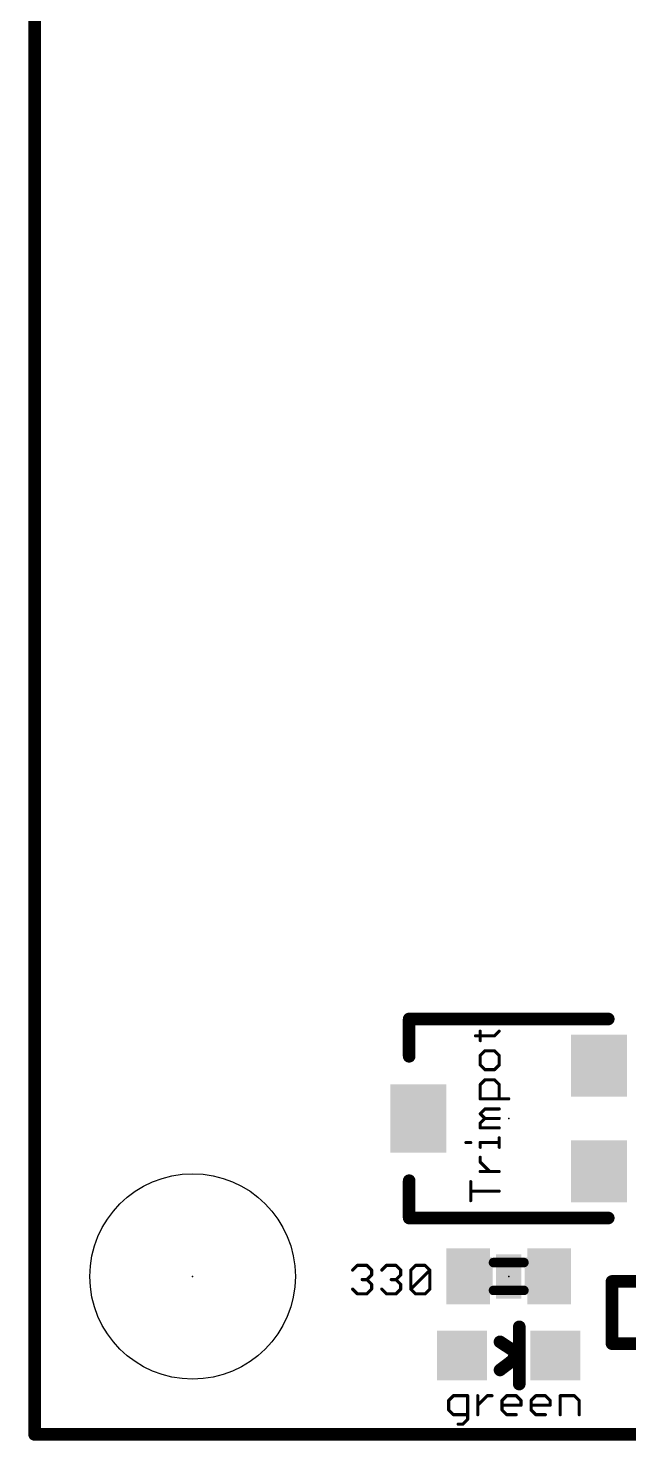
# Model space of a CAD drawing. Extents: x -1.3 to 57.3, y -0.1 to 66.1.
# Drawn here: x -0.1 to 9.55, y -0.1 to 22.61 of the extents above; entities that cross this region are included whole.
import ezdxf

# ---------------------------------------------------------------- set-up
doc = ezdxf.new("R2010")
doc.units = 0
for name, color, linetype in [('20', 53, 'CONTINUOUS'), ('21', 31, 'CONTINUOUS'), ('23', 53, 'CONTINUOUS'), ('27', 253, 'CONTINUOUS'), ('31', 253, 'CONTINUOUS'), ('51', 53, 'CONTINUOUS')]:
    doc.layers.add(name, color=color, linetype=linetype)

# ---------------------------------------------------------------- blocks, each defined once
blk = doc.blocks.new('RECT')
blk.add_solid([(-0.5, -0.5), (0.5, -0.5), (-0.5, 0.5), (0.5, 0.5)])

msp = doc.modelspace()

# ---------------------------------------------------------------- linework, layer by layer
at = {"layer": '20', "const_width": 0.2032}
for points in [[(0, 66.04), (0, 0)], [(0, 0), (57.13, 0)]]:
    msp.add_lwpolyline(points, dxfattribs=at)
at = {"layer": '20', "const_width": 0.1016}
for points in [[(0, 0.0508, 1), (0, -0.0508)], [(-0.0508, 0, 1), (0.0508, 0)]]:
    msp.add_lwpolyline(points, format="xyb", dxfattribs=at)
at = {"layer": '20'}
msp.add_circle((2.54, 2.54), 1.651, dxfattribs=at)
at = {"layer": '21', "const_width": 0.2032}
for points in [[(6.02, 6.08), (6.02, 6.68)], [(6.02, 6.68), (9.22, 6.68)], [(6.02, 4.08), (6.02, 3.48)], [(6.02, 3.48), (9.22, 3.48)], [(7.79, 1.73), (7.79, 1.27)], [(7.7746, 1.2954), (7.48, 1.4884)], [(7.79, 1.27), (7.48, 1.0362)], [(7.79, 0.81), (7.79, 1.27)]]:
    msp.add_lwpolyline(points, dxfattribs=at)
at = {"layer": '21', "const_width": 0.1016}
for points in [[(6.0708, 6.68, 1), (5.9692, 6.68)], [(6.02, 6.7308, 1), (6.02, 6.6292)], [(9.22, 6.6292, 1), (9.22, 6.7308)], [(5.9692, 6.08, 1), (6.0708, 6.08)], [(6.0708, 4.08, 1), (5.9692, 4.08)], [(6.02, 3.5308, 1), (6.02, 3.4292)], [(5.9692, 3.48, 1), (6.0708, 3.48)], [(9.22, 3.4292, 1), (9.22, 3.5308)], [(7.8408, 1.73, 1), (7.7392, 1.73)], [(7.5078, 1.5309, 1), (7.4522, 1.4459)], [(7.8408, 1.27, 1), (7.7392, 1.27)], [(7.7468, 1.2529, 1), (7.8024, 1.3379)], [(7.8206, 1.2294, 1), (7.7594, 1.3106)], [(7.7392, 1.27, 1), (7.8408, 1.27)], [(7.4494, 1.0768, 1), (7.5106, 0.9956)], [(7.7392, 0.81, 1), (7.8408, 0.81)]]:
    msp.add_lwpolyline(points, format="xyb", dxfattribs=at)
at = {"layer": '23'}
for p in [(7.62, 5.08), (2.54, 2.54), (7.62, 2.54), (7.62, 1.27)]:
    msp.add_point(p, dxfattribs=at)
at = {"layer": '27', "const_width": 0.0508}
for points in [[(7.0863, 6.4081), (7.3913, 6.4081)], [(7.1625, 6.3319), (7.1625, 6.4844)], [(7.3913, 6.4081), (7.4676, 6.4844)], [(7.2388, 6.1692), (7.1625, 6.0929)], [(7.3913, 6.1692), (7.2388, 6.1692)], [(7.4676, 6.0929), (7.3913, 6.1692)], [(7.1625, 6.0929), (7.1625, 5.9404)], [(7.1625, 5.9404), (7.2388, 5.8641)], [(7.3913, 5.8641), (7.4676, 5.9404)], [(7.4676, 5.9404), (7.4676, 6.0929)], [(7.1625, 5.6251), (7.2388, 5.7014)], [(7.2388, 5.8641), (7.3913, 5.8641)], [(7.2388, 5.7014), (7.3913, 5.7014)], [(7.3913, 5.7014), (7.4676, 5.6251)], [(7.1625, 5.3964), (7.1625, 5.6251)], [(7.4676, 5.6251), (7.4676, 5.3964)], [(7.6201, 5.3964), (7.1625, 5.3964)], [(7.1625, 5.1574), (7.2388, 5.2337)], [(7.2388, 5.2337), (7.4676, 5.2337)], [(7.2388, 5.0811), (7.1625, 5.1574)], [(7.1625, 5.0049), (7.2388, 5.0811)], [(7.1625, 4.9286), (7.1625, 5.0049)], [(7.2388, 5.0811), (7.4676, 5.0811)], [(7.4676, 4.9286), (7.1625, 4.9286)], [(7.4676, 4.6168), (7.4676, 4.7693)], [(6.9337, 4.693), (7.01, 4.693)], [(7.1625, 4.6168), (7.1625, 4.693)], [(7.1625, 4.693), (7.4676, 4.693)], [(7.1625, 4.3795), (7.1625, 4.4558)], [(7.3151, 4.227), (7.1625, 4.3795)], [(7.01, 3.7592), (7.01, 4.0643)], [(7.4676, 4.227), (7.1625, 4.227)], [(7.4676, 3.9117), (7.01, 3.9117)], [(5.1118, 2.6419), (5.1881, 2.7182)], [(5.1881, 2.7182), (5.3406, 2.7182)], [(5.3406, 2.7182), (5.4169, 2.6419)], [(5.5796, 2.6419), (5.6558, 2.7182)], [(5.6558, 2.7182), (5.8084, 2.7182)], [(5.8084, 2.7182), (5.8846, 2.6419)], [(6.0473, 2.6419), (6.1236, 2.7182)], [(6.1236, 2.7182), (6.2761, 2.7182)], [(6.2761, 2.7182), (6.3524, 2.6419)], [(5.3406, 2.4894), (5.2644, 2.4894)], [(5.4169, 2.5657), (5.3406, 2.4894)], [(5.3406, 2.4894), (5.4169, 2.4131)], [(5.4169, 2.6419), (5.4169, 2.5657)], [(5.8084, 2.4894), (5.7321, 2.4894)], [(5.8846, 2.5657), (5.8084, 2.4894)], [(5.8084, 2.4894), (5.8846, 2.4131)], [(5.8846, 2.6419), (5.8846, 2.5657)], [(6.0473, 2.3369), (6.0473, 2.6419)], [(6.0473, 2.3369), (6.3524, 2.6419)], [(6.3524, 2.6419), (6.3524, 2.3369)], [(5.1881, 2.2606), (5.1118, 2.3369)], [(5.3406, 2.2606), (5.1881, 2.2606)], [(5.4169, 2.3369), (5.3406, 2.2606)], [(5.4169, 2.4131), (5.4169, 2.3369)], [(5.6558, 2.2606), (5.5796, 2.3369)], [(5.8084, 2.2606), (5.6558, 2.2606)], [(5.8846, 2.3369), (5.8084, 2.2606)], [(5.8846, 2.4131), (5.8846, 2.3369)], [(6.1236, 2.2606), (6.0473, 2.3369)], [(6.2761, 2.2606), (6.1236, 2.2606)], [(6.3524, 2.3369), (6.2761, 2.2606)], [(6.7311, 0.6226), (6.6548, 0.5463)], [(6.6548, 0.5463), (6.6548, 0.3938)], [(6.9599, 0.6226), (6.7311, 0.6226)], [(6.9599, 0.2412), (6.9599, 0.6226)], [(7.1226, 0.3175), (7.1226, 0.6226)], [(7.1226, 0.47), (7.2751, 0.6226)], [(7.2751, 0.6226), (7.3514, 0.6226)], [(7.5124, 0.5463), (7.5886, 0.6226)], [(7.5124, 0.3938), (7.5124, 0.5463)], [(7.8174, 0.47), (7.5124, 0.47)], [(7.5886, 0.6226), (7.7412, 0.6226)], [(7.7412, 0.6226), (7.8174, 0.5463)], [(7.8174, 0.5463), (7.8174, 0.47)], [(7.9801, 0.5463), (8.0564, 0.6226)], [(7.9801, 0.3938), (7.9801, 0.5463)], [(8.2852, 0.47), (7.9801, 0.47)], [(8.0564, 0.6226), (8.2089, 0.6226)], [(8.2089, 0.6226), (8.2852, 0.5463)], [(8.2852, 0.5463), (8.2852, 0.47)], [(8.4479, 0.3175), (8.4479, 0.6226)], [(8.4479, 0.6226), (8.6767, 0.6226)], [(8.6767, 0.6226), (8.7529, 0.5463)], [(8.7529, 0.5463), (8.7529, 0.3175)], [(6.6548, 0.3938), (6.7311, 0.3175)], [(6.7311, 0.3175), (6.9599, 0.3175)], [(6.8836, 0.165), (6.9599, 0.2412)], [(7.5886, 0.3175), (7.5124, 0.3938)], [(7.7412, 0.3175), (7.5886, 0.3175)], [(8.0564, 0.3175), (7.9801, 0.3938)], [(8.2089, 0.3175), (8.0564, 0.3175)], [(6.8073, 0.165), (6.8836, 0.165)]]:
    msp.add_lwpolyline(points, dxfattribs=at)
at = {"layer": '27', "const_width": 0.0254}
for points in [[(7.0863, 6.4208, 1), (7.0863, 6.3954)], [(7.1752, 6.4844, 1), (7.1498, 6.4844)], [(7.3824, 6.4171, 1), (7.4003, 6.3992)], [(7.3913, 6.3954, 1), (7.3913, 6.4208)], [(7.4766, 6.4754, 1), (7.4586, 6.4934)], [(7.1498, 6.3319, 1), (7.1752, 6.3319)], [(7.2388, 6.1819, 1), (7.2388, 6.1565)], [(7.2478, 6.1602, 1), (7.2298, 6.1782)], [(7.4003, 6.1782, 1), (7.3824, 6.1602)], [(7.3913, 6.1565, 1), (7.3913, 6.1819)], [(7.1752, 6.0929, 1), (7.1498, 6.0929)], [(7.1498, 5.9404, 1), (7.1752, 5.9404)], [(7.1536, 6.1019, 1), (7.1715, 6.0839)], [(7.1715, 5.9494, 1), (7.1536, 5.9314)], [(7.4803, 6.0929, 1), (7.4549, 6.0929)], [(7.4549, 5.9404, 1), (7.4803, 5.9404)], [(7.4586, 6.0839, 1), (7.4766, 6.1019)], [(7.4766, 5.9314, 1), (7.4586, 5.9494)], [(7.2388, 5.8768, 1), (7.2388, 5.8514)], [(7.2388, 5.7141, 1), (7.2388, 5.6887)], [(7.2298, 5.8551, 1), (7.2478, 5.8731)], [(7.2478, 5.6924, 1), (7.2298, 5.7104)], [(7.3824, 5.8731, 1), (7.4003, 5.8551)], [(7.4003, 5.7104, 1), (7.3824, 5.6924)], [(7.3913, 5.8514, 1), (7.3913, 5.8768)], [(7.3913, 5.6887, 1), (7.3913, 5.7141)], [(7.1752, 5.6251, 1), (7.1498, 5.6251)], [(7.1536, 5.6341, 1), (7.1715, 5.6162)], [(7.4803, 5.6251, 1), (7.4549, 5.6251)], [(7.4586, 5.6162, 1), (7.4766, 5.6341)], [(7.1625, 5.4091, 1), (7.1625, 5.3837)], [(7.1498, 5.3964, 1), (7.1752, 5.3964)], [(7.2388, 5.2464, 1), (7.2388, 5.221)], [(7.2478, 5.2247, 1), (7.2298, 5.2426)], [(7.4549, 5.3964, 1), (7.4803, 5.3964)], [(7.4676, 5.221, 1), (7.4676, 5.2464)], [(7.6201, 5.3837, 1), (7.6201, 5.4091)], [(7.1752, 5.0049, 1), (7.1498, 5.0049)], [(7.1715, 5.1664, 1), (7.1536, 5.1484)], [(7.1536, 5.1664, 1), (7.1715, 5.1484)], [(7.1536, 5.0138, 1), (7.1715, 4.9959)], [(7.2388, 5.0938, 1), (7.2388, 5.0684)], [(7.2478, 5.0721, 1), (7.2298, 5.0901)], [(7.2298, 5.0721, 1), (7.2478, 5.0901)], [(7.4676, 5.0684, 1), (7.4676, 5.0938)], [(7.1625, 4.9413, 1), (7.1625, 4.9159)], [(7.1498, 4.9286, 1), (7.1752, 4.9286)], [(7.4803, 4.7693, 1), (7.4549, 4.7693)], [(7.4676, 4.9159, 1), (7.4676, 4.9413)], [(6.9337, 4.7057, 1), (6.9337, 4.6803)], [(7.01, 4.6803, 1), (7.01, 4.7057)], [(7.1752, 4.693, 1), (7.1498, 4.693)], [(7.1625, 4.7057, 1), (7.1625, 4.6803)], [(7.1498, 4.6168, 1), (7.1752, 4.6168)], [(7.4549, 4.6168, 1), (7.4803, 4.6168)], [(7.4676, 4.6803, 1), (7.4676, 4.7057)], [(7.1752, 4.4558, 1), (7.1498, 4.4558)], [(7.1498, 4.3795, 1), (7.1752, 4.3795)], [(7.1715, 4.3885, 1), (7.1536, 4.3705)], [(7.0227, 4.0643, 1), (6.9973, 4.0643)], [(7.1625, 4.2397, 1), (7.1625, 4.2143)], [(7.3061, 4.218, 1), (7.3241, 4.2359)], [(7.4676, 4.2143, 1), (7.4676, 4.2397)], [(7.01, 3.9244, 1), (7.01, 3.899)], [(7.4676, 3.899, 1), (7.4676, 3.9244)], [(6.9973, 3.7592, 1), (7.0227, 3.7592)], [(5.1881, 2.7309, 1), (5.1881, 2.7055)], [(5.1971, 2.7092, 1), (5.1791, 2.7272)], [(5.3496, 2.7272, 1), (5.3316, 2.7092)], [(5.3406, 2.7055, 1), (5.3406, 2.7309)], [(5.6558, 2.7309, 1), (5.6558, 2.7055)], [(5.6648, 2.7092, 1), (5.6469, 2.7272)], [(5.8174, 2.7272, 1), (5.7994, 2.7092)], [(5.8084, 2.7055, 1), (5.8084, 2.7309)], [(6.1236, 2.7309, 1), (6.1236, 2.7055)], [(6.1326, 2.7092, 1), (6.1146, 2.7272)], [(6.2851, 2.7272, 1), (6.2672, 2.7092)], [(6.2761, 2.7055, 1), (6.2761, 2.7309)], [(5.1028, 2.6509, 1), (5.1208, 2.6329)], [(5.2644, 2.5021, 1), (5.2644, 2.4767)], [(5.3496, 2.4984, 1), (5.3316, 2.4804)], [(5.3316, 2.4984, 1), (5.3496, 2.4804)], [(5.3406, 2.4767, 1), (5.3406, 2.5021)], [(5.4296, 2.6419, 1), (5.4042, 2.6419)], [(5.4042, 2.5657, 1), (5.4296, 2.5657)], [(5.4079, 2.6329, 1), (5.4259, 2.6509)], [(5.4259, 2.5567, 1), (5.4079, 2.5746)], [(5.5706, 2.6509, 1), (5.5886, 2.6329)], [(5.7321, 2.5021, 1), (5.7321, 2.4767)], [(5.8174, 2.4984, 1), (5.7994, 2.4804)], [(5.7994, 2.4984, 1), (5.8174, 2.4804)], [(5.8084, 2.4767, 1), (5.8084, 2.5021)], [(5.8973, 2.6419, 1), (5.8719, 2.6419)], [(5.8719, 2.5657, 1), (5.8973, 2.5657)], [(5.8757, 2.6329, 1), (5.8936, 2.6509)], [(5.8936, 2.5567, 1), (5.8757, 2.5746)], [(6.06, 2.6419, 1), (6.0346, 2.6419)], [(6.0384, 2.6509, 1), (6.0563, 2.6329)], [(6.3651, 2.6419, 1), (6.3397, 2.6419)], [(6.3614, 2.6329, 1), (6.3434, 2.6509)], [(6.3434, 2.6329, 1), (6.3614, 2.6509)], [(5.1208, 2.3458, 1), (5.1028, 2.3279)], [(5.1881, 2.2733, 1), (5.1881, 2.2479)], [(5.1791, 2.2516, 1), (5.1971, 2.2696)], [(5.3316, 2.2696, 1), (5.3496, 2.2516)], [(5.3406, 2.2479, 1), (5.3406, 2.2733)], [(5.4296, 2.4131, 1), (5.4042, 2.4131)], [(5.4042, 2.3369, 1), (5.4296, 2.3369)], [(5.4079, 2.4041, 1), (5.4259, 2.4221)], [(5.4259, 2.3279, 1), (5.4079, 2.3458)], [(5.5886, 2.3458, 1), (5.5706, 2.3279)], [(5.6558, 2.2733, 1), (5.6558, 2.2479)], [(5.6469, 2.2516, 1), (5.6648, 2.2696)], [(5.7994, 2.2696, 1), (5.8174, 2.2516)], [(5.8084, 2.2479, 1), (5.8084, 2.2733)], [(5.8973, 2.4131, 1), (5.8719, 2.4131)], [(5.8719, 2.3369, 1), (5.8973, 2.3369)], [(5.8757, 2.4041, 1), (5.8936, 2.4221)], [(5.8936, 2.3279, 1), (5.8757, 2.3458)], [(6.0346, 2.3369, 1), (6.06, 2.3369)], [(6.0563, 2.3458, 1), (6.0384, 2.3279)], [(6.0384, 2.3458, 1), (6.0563, 2.3279)], [(6.1236, 2.2733, 1), (6.1236, 2.2479)], [(6.1146, 2.2516, 1), (6.1326, 2.2696)], [(6.2672, 2.2696, 1), (6.2851, 2.2516)], [(6.2761, 2.2479, 1), (6.2761, 2.2733)], [(6.3397, 2.3369, 1), (6.3651, 2.3369)], [(6.3614, 2.3279, 1), (6.3434, 2.3458)], [(6.6675, 0.5463, 1), (6.6421, 0.5463)], [(6.6458, 0.5553, 1), (6.6638, 0.5373)], [(6.7311, 0.6353, 1), (6.7311, 0.6099)], [(6.74, 0.6136, 1), (6.7221, 0.6315)], [(6.9726, 0.6226, 1), (6.9472, 0.6226)], [(6.9599, 0.6099, 1), (6.9599, 0.6353)], [(7.1353, 0.6226, 1), (7.1099, 0.6226)], [(7.1136, 0.479, 1), (7.1315, 0.461)], [(7.2751, 0.6353, 1), (7.2751, 0.6099)], [(7.2841, 0.6136, 1), (7.2661, 0.6315)], [(7.3514, 0.6099, 1), (7.3514, 0.6353)], [(7.5251, 0.5463, 1), (7.4997, 0.5463)], [(7.5034, 0.5553, 1), (7.5213, 0.5373)], [(7.5124, 0.4827, 1), (7.5124, 0.4573)], [(7.5886, 0.6353, 1), (7.5886, 0.6099)], [(7.5976, 0.6136, 1), (7.5796, 0.6315)], [(7.7501, 0.6315, 1), (7.7322, 0.6136)], [(7.7412, 0.6099, 1), (7.7412, 0.6353)], [(7.8301, 0.5463, 1), (7.8047, 0.5463)], [(7.8047, 0.47, 1), (7.8301, 0.47)], [(7.8084, 0.5373, 1), (7.8264, 0.5553)], [(7.8174, 0.4573, 1), (7.8174, 0.4827)], [(7.9928, 0.5463, 1), (7.9674, 0.5463)], [(7.9711, 0.5553, 1), (7.9891, 0.5373)], [(7.9801, 0.4827, 1), (7.9801, 0.4573)], [(8.0564, 0.6353, 1), (8.0564, 0.6099)], [(8.0654, 0.6136, 1), (8.0474, 0.6315)], [(8.2179, 0.6315, 1), (8.1999, 0.6136)], [(8.2089, 0.6099, 1), (8.2089, 0.6353)], [(8.2979, 0.5463, 1), (8.2725, 0.5463)], [(8.2725, 0.47, 1), (8.2979, 0.47)], [(8.2762, 0.5373, 1), (8.2942, 0.5553)], [(8.2852, 0.4573, 1), (8.2852, 0.4827)], [(8.4606, 0.6226, 1), (8.4352, 0.6226)], [(8.4479, 0.6353, 1), (8.4479, 0.6099)], [(8.6856, 0.6315, 1), (8.6677, 0.6136)], [(8.6767, 0.6099, 1), (8.6767, 0.6353)], [(8.7656, 0.5463, 1), (8.7402, 0.5463)], [(8.744, 0.5373, 1), (8.7619, 0.5553)], [(6.6638, 0.4027, 1), (6.6458, 0.3848)], [(6.6421, 0.3938, 1), (6.6675, 0.3938)], [(6.7311, 0.3302, 1), (6.7311, 0.3048)], [(6.7221, 0.3085, 1), (6.74, 0.3265)], [(6.9472, 0.2412, 1), (6.9726, 0.2412)], [(6.9688, 0.2323, 1), (6.9509, 0.2502)], [(6.9599, 0.3048, 1), (6.9599, 0.3302)], [(7.1099, 0.3175, 1), (7.1353, 0.3175)], [(7.5213, 0.4027, 1), (7.5034, 0.3848)], [(7.4997, 0.3938, 1), (7.5251, 0.3938)], [(7.5886, 0.3302, 1), (7.5886, 0.3048)], [(7.5796, 0.3085, 1), (7.5976, 0.3265)], [(7.7412, 0.3048, 1), (7.7412, 0.3302)], [(7.9891, 0.4027, 1), (7.9711, 0.3848)], [(7.9674, 0.3938, 1), (7.9928, 0.3938)], [(8.0564, 0.3302, 1), (8.0564, 0.3048)], [(8.0474, 0.3085, 1), (8.0654, 0.3265)], [(8.2089, 0.3048, 1), (8.2089, 0.3302)], [(8.4352, 0.3175, 1), (8.4606, 0.3175)], [(8.7402, 0.3175, 1), (8.7656, 0.3175)], [(6.8073, 0.1777, 1), (6.8073, 0.1523)], [(6.8746, 0.174, 1), (6.8926, 0.156)], [(6.8836, 0.1523, 1), (6.8836, 0.1777)]]:
    msp.add_lwpolyline(points, format="xyb", dxfattribs=at)
at = {"layer": '51'}
for points, const_width in [([(7.375, 2.764), (7.865, 2.764)], 0.1524), ([(9.68, 2.46), (9.28, 2.46)], 0.2032), ([(9.28, 2.46), (9.28, 1.46)], 0.2032), ([(7.865, 2.316), (7.375, 2.316)], 0.1524), ([(9.28, 1.46), (9.68, 1.46)], 0.2032)]:
    msp.add_lwpolyline(points, dxfattribs=dict(at, const_width=const_width))
for points, const_width in [([(7.375, 2.8021, 1), (7.375, 2.7259)], 0.0762), ([(7.865, 2.7259, 1), (7.865, 2.8021)], 0.0762), ([(9.28, 2.5108, 1), (9.28, 2.4092)], 0.1016), ([(9.3308, 2.46, 1), (9.2292, 2.46)], 0.1016), ([(7.375, 2.3541, 1), (7.375, 2.2779)], 0.0762), ([(7.865, 2.2779, 1), (7.865, 2.3541)], 0.0762), ([(9.28, 1.5108, 1), (9.28, 1.4092)], 0.1016), ([(9.2292, 1.46, 1), (9.3308, 1.46)], 0.1016)]:
    msp.add_lwpolyline(points, format="xyb", dxfattribs=dict(at, const_width=const_width))

# ---------------------------------------------------------------- block references
at = {"layer": '21', "xscale": 0.4064, "yscale": 0.7112, "rotation": 180}
msp.add_blockref('RECT', (7.62, 2.54), dxfattribs=at)
at = {"layer": '31', "yscale": 0.9, "rotation": 90}
for p in [(9.07, 5.93), (9.07, 4.23)]:
    msp.add_blockref('RECT', p, dxfattribs=at)
at = {"layer": '31'}
for p, xscale, yscale, rotation in [((6.17, 5.08), 1.1, 0.9, 90), ((6.97, 2.54), 0.7, 0.9, 180), ((8.27, 2.54), 0.7, 0.9, 180), ((6.87, 1.27), 0.8, 0.8, 270), ((8.37, 1.27), 0.8, 0.8, 270)]:
    msp.add_blockref('RECT', p, dxfattribs=dict(at, xscale=xscale, yscale=yscale, rotation=rotation))
at = {"layer": '51', "xscale": 0.3, "yscale": 0.5999, "rotation": 180}
for p in [(7.2112, 2.5449), (8.024, 2.5449)]:
    msp.add_blockref('RECT', p, dxfattribs=at)

doc.saveas('drawing.dxf')
